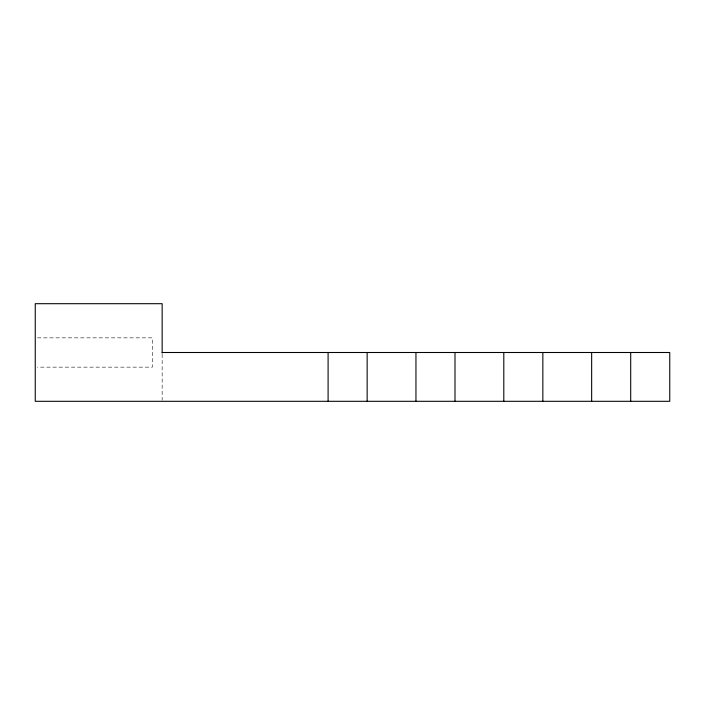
<?xml version="1.0" encoding="UTF-8"?>
<svg xmlns="http://www.w3.org/2000/svg" width="705" height="705" viewBox="0 0 705 705"><rect width="100%" height="100%" fill="white"/><g stroke="black" fill="none" stroke-linecap="round" stroke-linejoin="round"><path stroke-width="0.53" stroke-dasharray="3.52 2.64" d="M37.435 337.854L152.386 337.854L152.386 367.146L37.435 367.146M162.15 354.148L162.15 400.22"/><path stroke-width="1.06" d="M162.15 352.5L669.75 352.5L669.75 401.304L35.25 401.304L35.25 303.696L162.15 303.696L162.15 353.046M630.702 352.5L630.702 401.304M591.654 352.5L591.654 401.304M542.85 352.5L542.85 401.304M503.802 352.5L503.802 401.304M454.998 352.5L454.998 401.304M415.95 352.5L415.95 401.304M367.146 352.5L367.146 401.304M328.098 352.5L328.098 401.304"/></g></svg>
